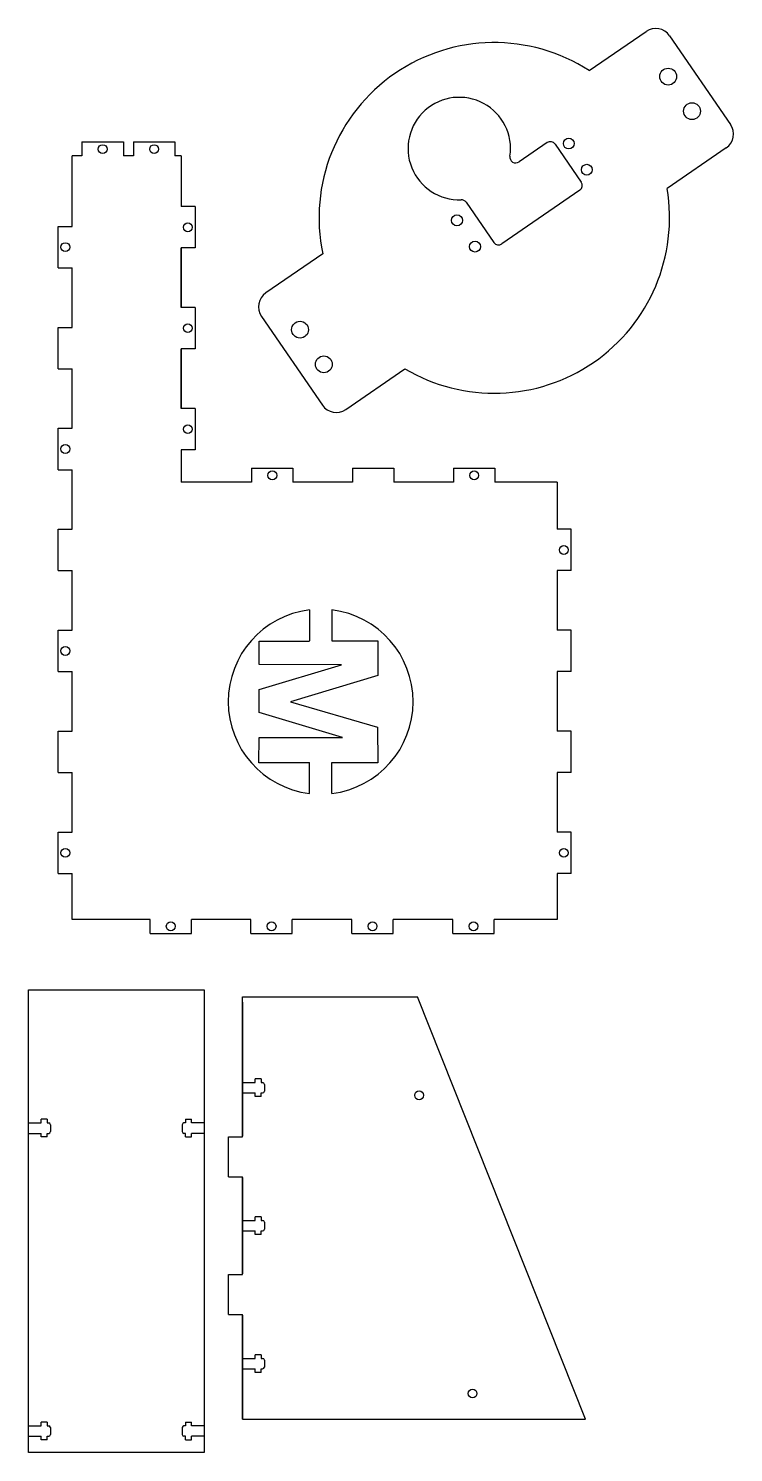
# Model space of a CAD drawing. Header units: inches. Extents: x 1.6 to 28, y 1 to 22.1.
# Drawn here: x 18.41 to 28.03, y 1.69 to 21.14 of the extents above; entities that cross this region are included whole.
import ezdxf

# ---------------------------------------------------------------- set-up
doc = ezdxf.new("R2010")
doc.units = ezdxf.units.IN
doc.header["$MEASUREMENT"] = 0

msp = doc.modelspace()

# ---------------------------------------------------------------- linework, layer by layer
for p, q in [((26.064, 20.561), (26.842, 21.095)), ((27.162, 21.036), (27.994, 19.825)), ((19.136, 19.588), (19.136, 19.398)), ((19.136, 19.588), (19.701, 19.588)), ((19.701, 19.588), (19.701, 19.398)), ((19.839, 19.588), (19.839, 19.398)), ((19.839, 19.588), (20.403, 19.588)), ((20.403, 19.588), (20.403, 19.398)), ((25.488, 19.577), (25.106, 19.314)), ((25.599, 19.556), (25.956, 19.037)), ((27.935, 19.505), (27.127, 18.95)), ((19, 18.433), (19, 19.398)), ((19.136, 19.398), (19, 19.398)), ((19.136, 19.398), (19, 19.398)), ((19.839, 19.398), (19.701, 19.398)), ((19.839, 19.398), (19.701, 19.398)), ((20.49, 19.398), (20.403, 19.398)), ((20.49, 19.398), (20.403, 19.398)), ((20.49, 19.398), (20.49, 18.704)), ((25.936, 18.926), (24.87, 18.194)), ((20.681, 18.704), (20.49, 18.704)), ((20.681, 18.704), (20.681, 18.139)), ((24.382, 18.762), (24.759, 18.214)), ((18.81, 17.868), (18.81, 18.433)), ((18.81, 18.433), (19, 18.433)), ((20.49, 18.139), (20.49, 17.325)), ((20.49, 17.325), (20.49, 18.139)), ((20.681, 18.139), (20.49, 18.139)), ((22.424, 18.059), (21.646, 17.524)), ((18.81, 17.868), (19, 17.868)), ((19, 17.054), (19, 17.868)), ((20.681, 17.325), (20.49, 17.325)), ((20.681, 17.325), (20.681, 16.76)), ((21.587, 17.205), (22.42, 15.993)), ((18.81, 16.49), (18.81, 17.054)), ((18.81, 17.054), (19, 17.054)), ((20.49, 16.76), (20.49, 15.947)), ((20.49, 15.947), (20.49, 16.76)), ((20.681, 16.76), (20.49, 16.76)), ((18.81, 16.49), (19, 16.49)), ((19, 15.676), (19, 16.49)), ((22.739, 15.934), (23.547, 16.489)), ((20.681, 15.947), (20.49, 15.947)), ((20.681, 15.947), (20.681, 15.382)), ((18.81, 15.111), (18.81, 15.676)), ((18.81, 15.676), (19, 15.676)), ((20.49, 15.382), (20.49, 14.943)), ((20.681, 15.382), (20.49, 15.382)), ((18.81, 15.111), (19, 15.111)), ((19, 14.297), (19, 15.111)), ((21.453, 15.133), (21.453, 14.943)), ((21.453, 15.133), (22.018, 15.133)), ((22.018, 15.133), (22.018, 14.943)), ((22.832, 15.133), (22.832, 14.943)), ((22.832, 15.133), (23.396, 15.133)), ((23.396, 15.133), (23.396, 14.943)), ((24.21, 15.133), (24.21, 14.943)), ((24.21, 15.133), (24.775, 15.133)), ((24.775, 15.133), (24.775, 14.943)), ((21.453, 14.943), (20.49, 14.943)), ((22.832, 14.943), (22.018, 14.943)), ((24.21, 14.943), (23.396, 14.943)), ((25.625, 14.943), (24.775, 14.943)), ((25.625, 14.943), (25.625, 14.297)), ((18.81, 13.733), (18.81, 14.297)), ((18.81, 14.297), (19, 14.297)), ((25.816, 14.297), (25.625, 14.297)), ((25.816, 13.733), (25.816, 14.297)), ((18.81, 13.733), (19, 13.733)), ((19, 12.919), (19, 13.733)), ((25.625, 13.733), (25.625, 12.919)), ((25.816, 13.733), (25.625, 13.733)), ((22.242, 13.197), (22.242, 12.772)), ((22.55, 13.197), (22.55, 12.772)), ((18.81, 12.354), (18.81, 12.919)), ((18.81, 12.919), (19, 12.919)), ((25.816, 12.919), (25.625, 12.919)), ((25.816, 12.354), (25.816, 12.919)), ((21.555, 12.45), (21.556, 12.771)), ((21.556, 12.771), (22.242, 12.771)), ((22.55, 12.772), (23.177, 12.772)), ((23.177, 12.772), (23.177, 12.299)), ((22.679, 12.448), (21.555, 12.45)), ((21.556, 12.109), (22.679, 12.448)), ((18.81, 12.354), (19, 12.354)), ((19, 11.54), (19, 12.354)), ((23.177, 12.299), (21.985, 11.941)), ((25.625, 12.354), (25.625, 11.54)), ((25.816, 12.354), (25.625, 12.354)), ((21.556, 11.795), (21.556, 12.109)), ((21.985, 11.941), (23.174, 11.596)), ((22.693, 11.456), (21.556, 11.795)), ((18.81, 10.976), (18.81, 11.54)), ((18.81, 11.54), (19, 11.54)), ((23.174, 11.596), (23.177, 11.108)), ((25.816, 11.54), (25.625, 11.54)), ((25.816, 10.976), (25.816, 11.54)), ((21.551, 11.11), (21.555, 11.456)), ((21.555, 11.456), (22.693, 11.456)), ((22.242, 11.109), (21.551, 11.11)), ((22.242, 10.689), (22.242, 11.114)), ((22.55, 10.689), (22.55, 11.114)), ((23.177, 11.108), (22.55, 11.109)), ((18.81, 10.976), (19, 10.976)), ((19, 10.162), (19, 10.976)), ((25.625, 10.976), (25.625, 10.162)), ((25.816, 10.976), (25.625, 10.976)), ((18.81, 9.597), (18.81, 10.162)), ((18.81, 10.162), (19, 10.162)), ((25.816, 10.162), (25.625, 10.162)), ((25.816, 9.597), (25.816, 10.162)), ((18.81, 9.597), (19, 9.597)), ((19, 8.968), (19, 9.597)), ((25.625, 9.597), (25.625, 8.968)), ((25.816, 9.597), (25.625, 9.597)), ((20.065, 8.968), (19, 8.968)), ((20.065, 8.778), (20.065, 8.968)), ((21.444, 8.968), (20.63, 8.968)), ((20.63, 8.778), (20.63, 8.968)), ((21.444, 8.778), (21.444, 8.968)), ((22.822, 8.968), (22.008, 8.968)), ((22.008, 8.778), (22.008, 8.968)), ((22.822, 8.778), (22.822, 8.968)), ((24.201, 8.968), (23.387, 8.968)), ((23.387, 8.778), (23.387, 8.968)), ((24.201, 8.778), (24.201, 8.968)), ((25.625, 8.968), (24.765, 8.968)), ((24.765, 8.778), (24.765, 8.968)), ((20.065, 8.778), (20.63, 8.778)), ((21.444, 8.778), (22.008, 8.778)), ((22.822, 8.778), (23.387, 8.778)), ((24.201, 8.778), (24.765, 8.778)), ((21.328, 7.913, 10.291), (23.717, 7.913, 10.291)), ((21.328, 7.838, 5.33), (21.328, 6.012, 5.33)), ((21.328, 6.404, 5.145), (21.328, 6.939, 5.145)), ((21.328, 6.743, 5.145), (21.5, 6.743, 5.145)), ((21.5, 6.743, 5.145), (21.5, 6.792, 5.145)), ((21.585, 6.792, 5.145), (21.5, 6.792, 5.145)), ((21.585, 6.792, 5.145), (21.585, 6.743, 5.145)), ((21.585, 6.743, 5.145), (21.603, 6.743, 5.145)), ((21.628, 6.718, 5.145), (21.628, 6.625, 5.145)), ((21.328, 6.6, 5.145), (21.5, 6.6, 5.145)), ((21.5, 6.552, 5.145), (21.5, 6.6, 5.145)), ((21.585, 6.552, 5.145), (21.5, 6.552, 5.145)), ((21.585, 6.6, 5.145), (21.603, 6.6, 5.145)), ((21.585, 6.552, 5.145), (21.585, 6.6, 5.145)), ((18.578, 6.192), (18.578, 6.241)), ((18.662, 6.241), (18.578, 6.241)), ((18.662, 6.241), (18.662, 6.192)), ((20.548, 6.241), (20.548, 6.192)), ((20.548, 6.241), (20.633, 6.241)), ((20.633, 6.192), (20.633, 6.241)), ((18.405, 6.192), (18.578, 6.192)), ((18.405, 6.049), (18.578, 6.049)), ((18.578, 6.001), (18.578, 6.049)), ((18.662, 6.192), (18.681, 6.192)), ((18.662, 6.049), (18.681, 6.049)), ((18.662, 6.001), (18.662, 6.049)), ((18.706, 6.167), (18.706, 6.074)), ((20.504, 6.167), (20.504, 6.074)), ((20.548, 6.192), (20.529, 6.192)), ((20.548, 6.049), (20.529, 6.049)), ((20.548, 6.001), (20.548, 6.049)), ((20.805, 6.192), (20.633, 6.192)), ((20.805, 6.049), (20.633, 6.049)), ((20.633, 6.001), (20.633, 6.049)), ((18.662, 6.001), (18.578, 6.001)), ((20.548, 6.001), (20.633, 6.001)), ((21.138, 5.457, 5.33), (21.138, 6.003, 5.33)), ((21.138, 6.003, 5.33), (21.328, 6.003, 5.33)), ((21.138, 5.457, 5.33), (21.328, 5.457, 5.33)), ((21.328, 5.448, 5.33), (21.328, 4.129, 5.33)), ((21.5, 4.86, 5.145), (21.5, 4.908, 5.145)), ((21.585, 4.908, 5.145), (21.5, 4.908, 5.145)), ((21.585, 4.908, 5.145), (21.585, 4.86, 5.145)), ((21.328, 4.86, 5.145), (21.5, 4.86, 5.145)), ((21.328, 4.717, 5.145), (21.5, 4.717, 5.145)), ((21.5, 4.668, 5.145), (21.5, 4.717, 5.145)), ((21.585, 4.668, 5.145), (21.5, 4.668, 5.145)), ((21.585, 4.86, 5.145), (21.603, 4.86, 5.145)), ((21.585, 4.717, 5.145), (21.603, 4.717, 5.145)), ((21.585, 4.668, 5.145), (21.585, 4.717, 5.145)), ((21.628, 4.835, 5.145), (21.628, 4.742, 5.145)), ((21.138, 3.573, 5.145), (21.138, 4.12, 5.145)), ((21.138, 4.12, 5.145), (21.328, 4.12, 5.145)), ((21.138, 3.573, 5.145), (21.328, 3.573, 5.145)), ((21.328, 3.564, 5.33), (21.328, 2.144, 5.33)), ((21.328, 2.976), (21.5, 2.976)), ((21.5, 2.976), (21.5, 3.025)), ((21.585, 3.025), (21.5, 3.025)), ((21.585, 3.025), (21.585, 2.976)), ((21.585, 2.976), (21.603, 2.976)), ((21.628, 2.951), (21.628, 2.858)), ((21.328, 2.833), (21.5, 2.833)), ((21.5, 2.785), (21.5, 2.833)), ((21.585, 2.785), (21.5, 2.785)), ((21.585, 2.833), (21.603, 2.833)), ((21.585, 2.785), (21.585, 2.833)), ((21.328, 2.144, 5.33), (26.012, 2.144, 5.33)), ((18.405, 2.055), (18.578, 2.055)), ((18.578, 2.055), (18.578, 2.103)), ((18.662, 2.103), (18.578, 2.103)), ((18.662, 2.103), (18.662, 2.055)), ((18.662, 2.055), (18.681, 2.055)), ((18.706, 2.03), (18.706, 1.937)), ((20.504, 2.03), (20.504, 1.937)), ((20.548, 2.055), (20.529, 2.055)), ((20.548, 2.103), (20.548, 2.055)), ((20.548, 2.103), (20.633, 2.103)), ((20.633, 2.055), (20.633, 2.103)), ((20.805, 2.055), (20.633, 2.055)), ((18.405, 1.912), (18.578, 1.912)), ((18.578, 1.863), (18.578, 1.912)), ((18.662, 1.863), (18.578, 1.863)), ((18.662, 1.912), (18.681, 1.912)), ((18.662, 1.863), (18.662, 1.912)), ((20.548, 1.912), (20.529, 1.912)), ((20.548, 1.863), (20.548, 1.912)), ((20.548, 1.863), (20.633, 1.863)), ((20.805, 1.912), (20.633, 1.912)), ((20.633, 1.863), (20.633, 1.912))]:
    msp.add_line(p, q)
at = {"extrusion": (0, 0, -1)}
for p, q in [((21.328, 6.003, 5.33), (21.328, 7.913, 10.291)), ((21.328, 4.12, 5.145), (21.328, 5.457, 5.33)), ((21.328, 2.144, 5.145), (21.328, 3.573, 5.145))]:
    msp.add_line(p, q, dxfattribs=at)
at = {"extrusion": (-1, 1.83697e-16, 0)}
for p, q in [((21.328, 6.003, 5.33), (21.328, 7.913, 10.291)), ((21.328, 4.12, 5.145), (21.328, 5.457, 5.33)), ((21.328, 2.144, 5.145), (21.328, 3.573, 5.145)), ((21.328, 2.144, 5.33), (21.328, 2.144, 5.145))]:
    msp.add_line(p, q, dxfattribs=at)
at = {"extrusion": (0.929146, 0.369712, -1.06135e-15)}
for p, q in [((26.012, 2.144, 5.33), (23.717, 7.913, 5.33)), ((26.012, 2.144, 5.145), (26.012, 2.144, 5.33))]:
    msp.add_line(p, q, dxfattribs=at)
msp.add_lwpolyline([(18.405, 1.691), (18.405, 8.009), (20.805, 8.009), (20.805, 1.691)], close=True)
for centre, radius in [((27.142, 20.479), 0.115), ((27.468, 20.006), 0.115), ((19.418, 19.489), 0.06), ((20.121, 19.489), 0.06), ((25.785, 19.565), 0.0744), ((26.031, 19.207), 0.0744), ((20.582, 18.421), 0.06), ((24.258, 18.516), 0.0744), ((18.909, 18.151), 0.06), ((24.504, 18.158), 0.0744), ((22.114, 17.023), 0.115), ((20.582, 17.043), 0.06), ((22.439, 16.55), 0.115), ((20.582, 15.664), 0.06), ((18.909, 15.394), 0.06), ((21.736, 15.034), 0.06), ((24.493, 15.034), 0.06), ((25.717, 14.015), 0.06), ((18.909, 12.636), 0.06), ((18.909, 9.879), 0.06), ((25.717, 9.879), 0.06), ((20.348, 8.876), 0.06), ((21.726, 8.876), 0.06), ((23.105, 8.876), 0.06), ((24.483, 8.876), 0.06), ((23.74, 6.568, -4.96), 0.06), ((24.471, 2.496, -4.96), 0.06)]:
    msp.add_circle(centre, radius)
for centre, radius, start, end in [((26.972, 20.906), 0.23, 34.5012, 124.5012), ((24.767, 18.549), 2.394, 57.195, 191.8073), ((24.289, 19.496), 0.7, 351.4509, 272.0128), ((27.805, 19.695), 0.23, 304.5012, 34.5012), ((25.533, 19.511), 0.08, 34.5012, 124.5012), ((25.06, 19.38), 0.08, 171.4509, 304.5012), ((24.767, 18.549), 2.394, 239.3589, 9.6434), ((25.89, 18.992), 0.08, 304.5012, 34.5012), ((24.316, 18.717), 0.08, 34.5012, 92.0128), ((24.825, 18.26), 0.08, 214.5012, 304.5012), ((21.777, 17.335), 0.23, 124.5012, 214.5012), ((22.609, 16.123), 0.23, 214.5012, 304.5012), ((22.396, 11.943), 1.263, 97.0079, 262.9921), ((22.396, 11.943), 1.263, 277.0079, 82.9921), ((21.603, 6.718, 5.145), 0.025, 0, 90), ((21.603, 6.625, 5.145), 0.025, 270, 0), ((18.681, 6.167), 0.025, 0, 90), ((18.681, 6.074), 0.025, 270, 0), ((20.529, 6.167), 0.025, 90, 180), ((20.529, 6.074), 0.025, 180, 270), ((21.603, 4.835, 5.145), 0.025, 0, 90), ((21.603, 4.742, 5.145), 0.025, 270, 0), ((21.603, 2.951), 0.025, 0, 90), ((21.603, 2.858), 0.025, 270, 0), ((18.681, 2.03), 0.025, 0, 90), ((20.529, 2.03), 0.025, 90, 180), ((18.681, 1.937), 0.025, 270, 0), ((20.529, 1.937), 0.025, 180, 270)]:
    msp.add_arc(centre, radius, start, end)

doc.saveas('drawing.dxf')
